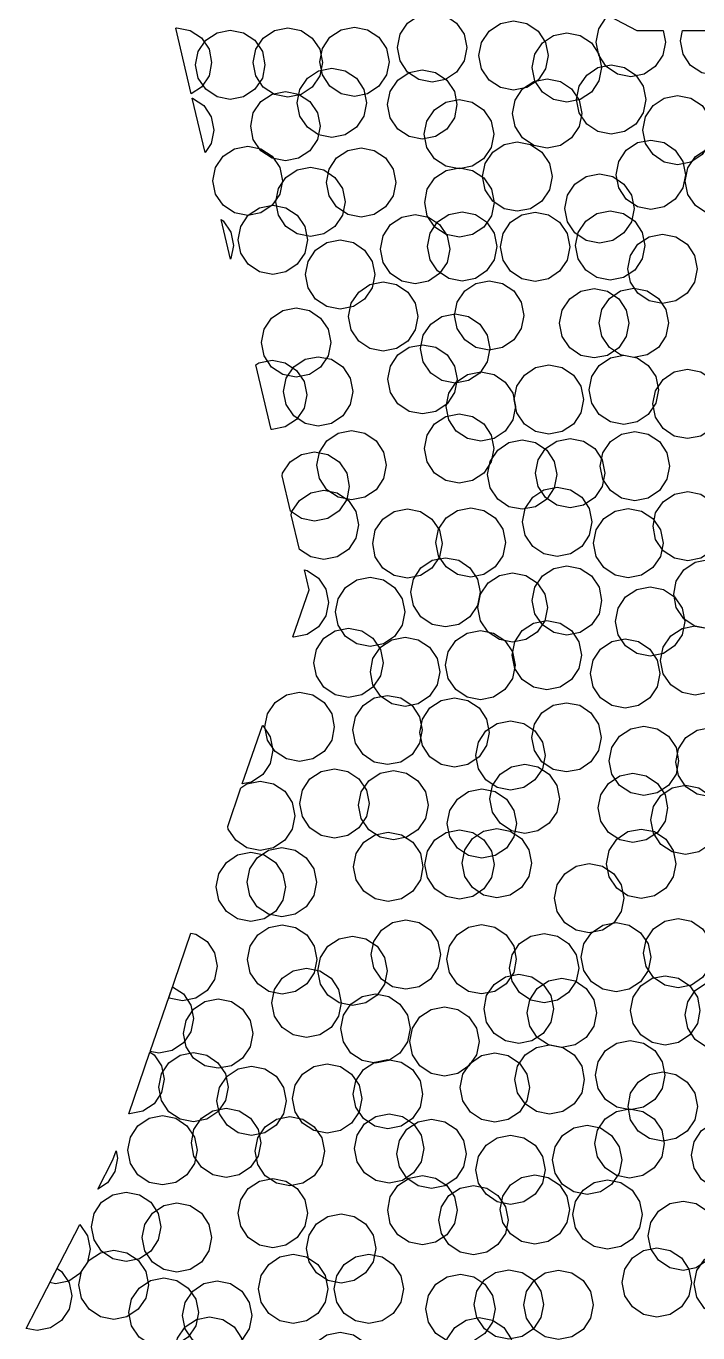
# Model space of a CAD drawing. Header units: millimetres. Extents: x -64 to 65, y -33 to 54.
# Drawn here: x -42.57 to -30.95, y 19.21 to 41.83 of the extents above; entities that cross this region are included whole.
import ezdxf

# ---------------------------------------------------------------- set-up
doc = ezdxf.new("R2010")
doc.units = ezdxf.units.MM

msp = doc.modelspace()

# ---------------------------------------------------------------- linework, layer by layer
for points in [[(-34.992, 41.232), (-35.122, 41.037), (-35.317, 40.907), (-35.546, 40.862), (-35.776, 40.907), (-35.971, 41.037), (-36.101, 41.232), (-36.146, 41.462), (-36.101, 41.691), (-35.971, 41.886), (-35.776, 42.016), (-35.546, 42.062), (-35.317, 42.016), (-35.122, 41.886), (-34.992, 41.691), (-34.946, 41.462), (-34.992, 41.232)], [(-33.582, 41.093), (-33.712, 40.898), (-33.907, 40.768), (-34.137, 40.723), (-34.366, 40.768), (-34.561, 40.898), (-34.691, 41.093), (-34.737, 41.323), (-34.691, 41.552), (-34.561, 41.747), (-34.366, 41.877), (-34.137, 41.923), (-33.907, 41.877), (-33.712, 41.747), (-33.582, 41.552), (-33.537, 41.323), (-33.582, 41.093)], [(-32.004, 41.759), (-31.549, 41.758), (-31.509, 41.557), (-31.555, 41.328), (-31.685, 41.133), (-31.88, 41.003), (-32.109, 40.957), (-32.339, 41.003), (-32.534, 41.133), (-32.664, 41.328), (-32.709, 41.557), (-32.664, 41.787), (-32.534, 41.981), (-32.489, 42.011), (-32.004, 41.759)], [(-39.982, 41.799), (-39.96, 41.803), (-39.73, 41.758), (-39.536, 41.628), (-39.405, 41.433), (-39.36, 41.203), (-39.405, 40.974), (-39.536, 40.779), (-39.712, 40.661), (-39.982, 41.799)], [(-38.483, 40.934), (-38.613, 40.739), (-38.808, 40.609), (-39.038, 40.563), (-39.267, 40.609), (-39.462, 40.739), (-39.592, 40.934), (-39.638, 41.163), (-39.592, 41.393), (-39.462, 41.588), (-39.267, 41.718), (-39.038, 41.763), (-38.808, 41.718), (-38.613, 41.588), (-38.483, 41.393), (-38.438, 41.163), (-38.483, 40.934)], [(-37.489, 40.973), (-37.619, 40.779), (-37.814, 40.649), (-38.043, 40.603), (-38.273, 40.649), (-38.468, 40.779), (-38.598, 40.973), (-38.643, 41.203), (-38.598, 41.432), (-38.468, 41.627), (-38.273, 41.757), (-38.043, 41.803), (-37.814, 41.757), (-37.619, 41.627), (-37.489, 41.432), (-37.443, 41.203), (-37.489, 40.973)], [(-36.337, 40.987), (-36.467, 40.792), (-36.662, 40.662), (-36.891, 40.616), (-37.121, 40.662), (-37.315, 40.792), (-37.445, 40.987), (-37.491, 41.216), (-37.445, 41.446), (-37.315, 41.64), (-37.121, 41.77), (-36.891, 41.816), (-36.662, 41.77), (-36.467, 41.64), (-36.337, 41.446), (-36.291, 41.216), (-36.337, 40.987)], [(-32.66, 40.887), (-32.791, 40.692), (-32.985, 40.562), (-33.215, 40.516), (-33.444, 40.562), (-33.639, 40.692), (-33.769, 40.887), (-33.815, 41.116), (-33.769, 41.346), (-33.639, 41.541), (-33.444, 41.671), (-33.215, 41.716), (-32.985, 41.671), (-32.791, 41.541), (-32.66, 41.346), (-32.615, 41.116), (-32.66, 40.887)], [(-30.086, 41.757), (-30.05, 41.576), (-30.096, 41.347), (-30.226, 41.152), (-30.42, 41.022), (-30.65, 40.976), (-30.879, 41.022), (-31.074, 41.152), (-31.204, 41.347), (-31.25, 41.576), (-31.214, 41.758), (-30.086, 41.757)], [(-36.725, 40.276), (-36.855, 40.082), (-37.05, 39.952), (-37.279, 39.906), (-37.509, 39.952), (-37.704, 40.082), (-37.834, 40.276), (-37.879, 40.506), (-37.834, 40.736), (-37.704, 40.93), (-37.509, 41.06), (-37.279, 41.106), (-37.05, 41.06), (-36.855, 40.93), (-36.725, 40.736), (-36.679, 40.506), (-36.725, 40.276)], [(-35.161, 40.245), (-35.291, 40.05), (-35.486, 39.92), (-35.716, 39.875), (-35.945, 39.92), (-36.14, 40.05), (-36.27, 40.245), (-36.316, 40.475), (-36.27, 40.704), (-36.14, 40.899), (-35.945, 41.029), (-35.716, 41.075), (-35.486, 41.029), (-35.291, 40.899), (-35.161, 40.704), (-35.116, 40.475), (-35.161, 40.245)], [(-31.893, 40.332), (-32.023, 40.137), (-32.218, 40.007), (-32.447, 39.962), (-32.677, 40.007), (-32.872, 40.137), (-33.002, 40.332), (-33.047, 40.562), (-33.002, 40.791), (-32.872, 40.986), (-32.677, 41.116), (-32.447, 41.162), (-32.218, 41.116), (-32.023, 40.986), (-31.893, 40.791), (-31.847, 40.562), (-31.893, 40.332)], [(-33.003, 40.093), (-33.133, 39.899), (-33.328, 39.768), (-33.558, 39.723), (-33.787, 39.768), (-33.982, 39.899), (-34.112, 40.093), (-34.158, 40.323), (-34.112, 40.552), (-33.982, 40.747), (-33.787, 40.877), (-33.558, 40.923), (-33.328, 40.877), (-33.133, 40.747), (-33.003, 40.552), (-32.958, 40.323), (-33.003, 40.093)], [(-39.695, 40.588), (-39.692, 40.588), (-39.497, 40.458), (-39.367, 40.263), (-39.322, 40.033), (-39.367, 39.804), (-39.471, 39.648), (-39.695, 40.588)], [(-37.531, 39.872), (-37.661, 39.677), (-37.856, 39.547), (-38.085, 39.502), (-38.315, 39.547), (-38.51, 39.677), (-38.64, 39.872), (-38.685, 40.102), (-38.64, 40.331), (-38.51, 40.526), (-38.315, 40.656), (-38.085, 40.702), (-37.856, 40.656), (-37.661, 40.526), (-37.531, 40.331), (-37.485, 40.102), (-37.531, 39.872)], [(-34.527, 39.731), (-34.657, 39.537), (-34.852, 39.407), (-35.081, 39.361), (-35.311, 39.407), (-35.506, 39.537), (-35.636, 39.731), (-35.681, 39.961), (-35.636, 40.19), (-35.506, 40.385), (-35.311, 40.515), (-35.081, 40.561), (-34.852, 40.515), (-34.657, 40.385), (-34.527, 40.19), (-34.481, 39.961), (-34.527, 39.731)], [(-30.745, 39.804), (-30.875, 39.609), (-31.07, 39.479), (-31.3, 39.434), (-31.529, 39.479), (-31.724, 39.609), (-31.854, 39.804), (-31.9, 40.034), (-31.854, 40.263), (-31.724, 40.458), (-31.529, 40.588), (-31.3, 40.634), (-31.07, 40.588), (-30.875, 40.458), (-30.745, 40.263), (-30.7, 40.034), (-30.745, 39.804)], [(-33.518, 38.998), (-33.648, 38.803), (-33.842, 38.673), (-34.072, 38.628), (-34.301, 38.673), (-34.496, 38.803), (-34.626, 38.998), (-34.672, 39.228), (-34.626, 39.457), (-34.496, 39.652), (-34.301, 39.782), (-34.072, 39.828), (-33.842, 39.782), (-33.648, 39.652), (-33.518, 39.457), (-33.472, 39.228), (-33.518, 38.998)], [(-31.209, 39.032), (-31.339, 38.837), (-31.533, 38.707), (-31.763, 38.661), (-31.993, 38.707), (-32.187, 38.837), (-32.317, 39.032), (-32.363, 39.261), (-32.317, 39.491), (-32.187, 39.686), (-31.993, 39.816), (-31.763, 39.861), (-31.533, 39.816), (-31.339, 39.686), (-31.209, 39.491), (-31.163, 39.261), (-31.209, 39.032)], [(-38.183, 38.926), (-38.313, 38.731), (-38.508, 38.601), (-38.737, 38.555), (-38.967, 38.601), (-39.162, 38.731), (-39.292, 38.926), (-39.337, 39.155), (-39.292, 39.385), (-39.162, 39.58), (-38.967, 39.71), (-38.737, 39.755), (-38.508, 39.71), (-38.313, 39.58), (-38.183, 39.385), (-38.137, 39.155), (-38.183, 38.926)], [(-36.222, 38.898), (-36.352, 38.703), (-36.546, 38.573), (-36.776, 38.528), (-37.006, 38.573), (-37.2, 38.703), (-37.33, 38.898), (-37.376, 39.128), (-37.33, 39.357), (-37.2, 39.552), (-37.006, 39.682), (-36.776, 39.728), (-36.546, 39.682), (-36.352, 39.552), (-36.222, 39.357), (-36.176, 39.128), (-36.222, 38.898)], [(-30.012, 38.921), (-30.142, 38.726), (-30.336, 38.596), (-30.566, 38.55), (-30.796, 38.596), (-30.99, 38.726), (-31.12, 38.921), (-31.166, 39.15), (-31.12, 39.38), (-30.99, 39.575), (-30.796, 39.705), (-30.566, 39.75), (-30.336, 39.705), (-30.142, 39.575), (-30.012, 39.38), (-29.966, 39.15), (-30.012, 38.921)], [(-37.097, 38.561), (-37.227, 38.366), (-37.421, 38.236), (-37.651, 38.19), (-37.88, 38.236), (-38.075, 38.366), (-38.205, 38.561), (-38.251, 38.79), (-38.205, 39.02), (-38.075, 39.214), (-37.88, 39.345), (-37.651, 39.39), (-37.421, 39.345), (-37.227, 39.214), (-37.097, 39.02), (-37.051, 38.79), (-37.097, 38.561)], [(-34.521, 38.55), (-34.651, 38.355), (-34.845, 38.225), (-35.075, 38.18), (-35.305, 38.225), (-35.499, 38.355), (-35.629, 38.55), (-35.675, 38.78), (-35.629, 39.009), (-35.499, 39.204), (-35.305, 39.334), (-35.075, 39.38), (-34.845, 39.334), (-34.651, 39.204), (-34.521, 39.009), (-34.475, 38.78), (-34.521, 38.55)], [(-32.097, 38.446), (-32.227, 38.252), (-32.422, 38.122), (-32.651, 38.076), (-32.881, 38.122), (-33.076, 38.252), (-33.206, 38.446), (-33.251, 38.676), (-33.206, 38.906), (-33.076, 39.1), (-32.881, 39.23), (-32.651, 39.276), (-32.422, 39.23), (-32.227, 39.1), (-32.097, 38.906), (-32.051, 38.676), (-32.097, 38.446)], [(-37.749, 37.904), (-37.879, 37.71), (-38.074, 37.579), (-38.303, 37.534), (-38.533, 37.579), (-38.728, 37.71), (-38.858, 37.904), (-38.903, 38.134), (-38.858, 38.363), (-38.728, 38.558), (-38.533, 38.688), (-38.303, 38.734), (-38.074, 38.688), (-37.879, 38.558), (-37.749, 38.363), (-37.703, 38.134), (-37.749, 37.904)], [(-39.196, 38.487), (-39.158, 38.462), (-39.028, 38.267), (-38.982, 38.038), (-39.028, 37.808), (-39.033, 37.801), (-39.196, 38.487)], [(-35.286, 37.744), (-35.416, 37.55), (-35.611, 37.419), (-35.84, 37.374), (-36.07, 37.419), (-36.265, 37.55), (-36.395, 37.744), (-36.44, 37.974), (-36.395, 38.203), (-36.265, 38.398), (-36.07, 38.528), (-35.84, 38.574), (-35.611, 38.528), (-35.416, 38.398), (-35.286, 38.203), (-35.24, 37.974), (-35.286, 37.744)], [(-34.474, 37.79), (-34.604, 37.595), (-34.798, 37.465), (-35.028, 37.419), (-35.258, 37.465), (-35.452, 37.595), (-35.582, 37.79), (-35.628, 38.019), (-35.582, 38.249), (-35.452, 38.444), (-35.258, 38.574), (-35.028, 38.619), (-34.798, 38.574), (-34.604, 38.444), (-34.474, 38.249), (-34.428, 38.019), (-34.474, 37.79)], [(-33.211, 37.784), (-33.341, 37.589), (-33.535, 37.459), (-33.765, 37.414), (-33.995, 37.459), (-34.189, 37.589), (-34.319, 37.784), (-34.365, 38.014), (-34.319, 38.243), (-34.189, 38.438), (-33.995, 38.568), (-33.765, 38.614), (-33.535, 38.568), (-33.341, 38.438), (-33.211, 38.243), (-33.165, 38.014), (-33.211, 37.784)], [(-31.91, 37.804), (-32.04, 37.609), (-32.234, 37.479), (-32.464, 37.434), (-32.694, 37.479), (-32.888, 37.609), (-33.018, 37.804), (-33.064, 38.034), (-33.018, 38.263), (-32.888, 38.458), (-32.694, 38.588), (-32.464, 38.634), (-32.234, 38.588), (-32.04, 38.458), (-31.91, 38.263), (-31.864, 38.034), (-31.91, 37.804)], [(-31.006, 37.403), (-31.136, 37.208), (-31.331, 37.078), (-31.561, 37.032), (-31.79, 37.078), (-31.985, 37.208), (-32.115, 37.403), (-32.161, 37.632), (-32.115, 37.862), (-31.985, 38.056), (-31.79, 38.186), (-31.561, 38.232), (-31.331, 38.186), (-31.136, 38.056), (-31.006, 37.862), (-30.961, 37.632), (-31.006, 37.403)], [(-36.584, 37.301), (-36.714, 37.107), (-36.909, 36.977), (-37.138, 36.931), (-37.368, 36.977), (-37.562, 37.107), (-37.693, 37.301), (-37.738, 37.531), (-37.693, 37.761), (-37.562, 37.955), (-37.368, 38.085), (-37.138, 38.131), (-36.909, 38.085), (-36.714, 37.955), (-36.584, 37.761), (-36.538, 37.531), (-36.584, 37.301)], [(-35.837, 36.575), (-35.967, 36.381), (-36.162, 36.251), (-36.391, 36.205), (-36.621, 36.251), (-36.816, 36.381), (-36.946, 36.575), (-36.991, 36.805), (-36.946, 37.035), (-36.816, 37.229), (-36.621, 37.359), (-36.391, 37.405), (-36.162, 37.359), (-35.967, 37.229), (-35.837, 37.035), (-35.791, 36.805), (-35.837, 36.575)], [(-34.004, 36.596), (-34.135, 36.401), (-34.329, 36.271), (-34.559, 36.225), (-34.788, 36.271), (-34.983, 36.401), (-35.113, 36.596), (-35.159, 36.825), (-35.113, 37.055), (-34.983, 37.25), (-34.788, 37.38), (-34.559, 37.425), (-34.329, 37.38), (-34.135, 37.25), (-34.004, 37.055), (-33.959, 36.825), (-34.004, 36.596)], [(-32.188, 36.459), (-32.318, 36.265), (-32.512, 36.134), (-32.742, 36.089), (-32.972, 36.134), (-33.166, 36.265), (-33.296, 36.459), (-33.342, 36.689), (-33.296, 36.918), (-33.166, 37.113), (-32.972, 37.243), (-32.742, 37.289), (-32.512, 37.243), (-32.318, 37.113), (-32.188, 36.918), (-32.142, 36.689), (-32.188, 36.459)], [(-31.502, 36.465), (-31.632, 36.271), (-31.826, 36.141), (-32.056, 36.095), (-32.286, 36.141), (-32.48, 36.271), (-32.61, 36.465), (-32.656, 36.695), (-32.61, 36.925), (-32.48, 37.119), (-32.286, 37.249), (-32.056, 37.295), (-31.826, 37.249), (-31.632, 37.119), (-31.502, 36.925), (-31.456, 36.695), (-31.502, 36.465)], [(-37.345, 36.126), (-37.475, 35.931), (-37.67, 35.801), (-37.9, 35.755), (-38.129, 35.801), (-38.324, 35.931), (-38.454, 36.126), (-38.5, 36.355), (-38.454, 36.585), (-38.324, 36.779), (-38.129, 36.909), (-37.9, 36.955), (-37.67, 36.909), (-37.475, 36.779), (-37.345, 36.585), (-37.3, 36.355), (-37.345, 36.126)], [(-34.592, 36.022), (-34.722, 35.827), (-34.917, 35.697), (-35.147, 35.651), (-35.376, 35.697), (-35.571, 35.827), (-35.701, 36.022), (-35.747, 36.251), (-35.701, 36.481), (-35.571, 36.675), (-35.376, 36.806), (-35.147, 36.851), (-34.917, 36.806), (-34.722, 36.675), (-34.592, 36.481), (-34.547, 36.251), (-34.592, 36.022)], [(-35.158, 35.489), (-35.288, 35.295), (-35.483, 35.165), (-35.713, 35.119), (-35.942, 35.165), (-36.137, 35.295), (-36.267, 35.489), (-36.313, 35.719), (-36.267, 35.949), (-36.137, 36.143), (-35.942, 36.273), (-35.713, 36.319), (-35.483, 36.273), (-35.288, 36.143), (-35.158, 35.949), (-35.113, 35.719), (-35.158, 35.489)], [(-38.598, 35.969), (-38.546, 36.004), (-38.316, 36.05), (-38.086, 36.004), (-37.892, 35.874), (-37.762, 35.68), (-37.716, 35.45), (-37.762, 35.22), (-37.892, 35.026), (-38.086, 34.896), (-38.316, 34.85), (-38.333, 34.853), (-38.598, 35.969)], [(-36.961, 35.282), (-37.091, 35.087), (-37.286, 34.957), (-37.515, 34.911), (-37.745, 34.957), (-37.939, 35.087), (-38.07, 35.282), (-38.115, 35.511), (-38.07, 35.741), (-37.939, 35.936), (-37.745, 36.066), (-37.515, 36.111), (-37.286, 36.066), (-37.091, 35.936), (-36.961, 35.741), (-36.915, 35.511), (-36.961, 35.282)], [(-32.971, 35.138), (-33.101, 34.944), (-33.295, 34.814), (-33.525, 34.768), (-33.755, 34.814), (-33.949, 34.944), (-34.079, 35.138), (-34.125, 35.368), (-34.079, 35.598), (-33.949, 35.792), (-33.755, 35.922), (-33.525, 35.968), (-33.295, 35.922), (-33.101, 35.792), (-32.971, 35.598), (-32.925, 35.368), (-32.971, 35.138)], [(-31.676, 35.306), (-31.806, 35.112), (-32, 34.982), (-32.23, 34.936), (-32.459, 34.982), (-32.654, 35.112), (-32.784, 35.306), (-32.83, 35.536), (-32.784, 35.766), (-32.654, 35.96), (-32.459, 36.09), (-32.23, 36.136), (-32, 36.09), (-31.806, 35.96), (-31.676, 35.766), (-31.63, 35.536), (-31.676, 35.306)], [(-34.15, 35.018), (-34.28, 34.823), (-34.475, 34.693), (-34.704, 34.648), (-34.934, 34.693), (-35.128, 34.823), (-35.259, 35.018), (-35.304, 35.248), (-35.259, 35.477), (-35.128, 35.672), (-34.934, 35.802), (-34.704, 35.848), (-34.475, 35.802), (-34.28, 35.672), (-34.15, 35.477), (-34.104, 35.248), (-34.15, 35.018)], [(-30.573, 35.063), (-30.703, 34.868), (-30.898, 34.738), (-31.127, 34.693), (-31.357, 34.738), (-31.552, 34.868), (-31.682, 35.063), (-31.727, 35.293), (-31.682, 35.522), (-31.552, 35.717), (-31.357, 35.847), (-31.127, 35.893), (-30.898, 35.847), (-30.703, 35.717), (-30.573, 35.522), (-30.527, 35.293), (-30.573, 35.063)], [(-34.524, 34.292), (-34.654, 34.097), (-34.849, 33.967), (-35.079, 33.922), (-35.308, 33.967), (-35.503, 34.097), (-35.633, 34.292), (-35.679, 34.522), (-35.633, 34.751), (-35.503, 34.946), (-35.308, 35.076), (-35.079, 35.122), (-34.849, 35.076), (-34.654, 34.946), (-34.524, 34.751), (-34.479, 34.522), (-34.524, 34.292)], [(-36.386, 34.002), (-36.516, 33.807), (-36.711, 33.677), (-36.941, 33.631), (-37.17, 33.677), (-37.365, 33.807), (-37.495, 34.002), (-37.541, 34.231), (-37.495, 34.461), (-37.365, 34.656), (-37.17, 34.786), (-36.941, 34.831), (-36.711, 34.786), (-36.516, 34.656), (-36.386, 34.461), (-36.341, 34.231), (-36.386, 34.002)], [(-33.433, 33.839), (-33.563, 33.644), (-33.758, 33.514), (-33.987, 33.469), (-34.217, 33.514), (-34.412, 33.644), (-34.542, 33.839), (-34.587, 34.069), (-34.542, 34.298), (-34.412, 34.493), (-34.217, 34.623), (-33.987, 34.669), (-33.758, 34.623), (-33.563, 34.493), (-33.433, 34.298), (-33.387, 34.069), (-33.433, 33.839)], [(-32.604, 33.866), (-32.734, 33.671), (-32.929, 33.541), (-33.159, 33.496), (-33.388, 33.541), (-33.583, 33.671), (-33.713, 33.866), (-33.759, 34.096), (-33.713, 34.325), (-33.583, 34.52), (-33.388, 34.65), (-33.159, 34.696), (-32.929, 34.65), (-32.734, 34.52), (-32.604, 34.325), (-32.559, 34.096), (-32.604, 33.866)], [(-31.484, 33.988), (-31.614, 33.793), (-31.809, 33.663), (-32.039, 33.618), (-32.268, 33.663), (-32.463, 33.793), (-32.593, 33.988), (-32.639, 34.218), (-32.593, 34.447), (-32.463, 34.642), (-32.268, 34.772), (-32.039, 34.818), (-31.809, 34.772), (-31.614, 34.642), (-31.484, 34.447), (-31.439, 34.218), (-31.484, 33.988)], [(-38.142, 34.049), (-38.133, 34.096), (-38.003, 34.29), (-37.808, 34.42), (-37.579, 34.466), (-37.349, 34.42), (-37.155, 34.29), (-37.024, 34.096), (-36.979, 33.866), (-37.024, 33.636), (-37.155, 33.442), (-37.349, 33.312), (-37.579, 33.266), (-37.808, 33.312), (-37.997, 33.438), (-38.142, 34.049)], [(-37.982, 33.376), (-37.972, 33.429), (-37.842, 33.623), (-37.647, 33.754), (-37.418, 33.799), (-37.188, 33.754), (-36.993, 33.623), (-36.863, 33.429), (-36.818, 33.199), (-36.863, 32.97), (-36.993, 32.775), (-37.188, 32.645), (-37.418, 32.599), (-37.647, 32.645), (-37.839, 32.773), (-37.982, 33.376)], [(-32.827, 33.023), (-32.957, 32.828), (-33.152, 32.698), (-33.381, 32.652), (-33.611, 32.698), (-33.806, 32.828), (-33.936, 33.023), (-33.981, 33.252), (-33.936, 33.482), (-33.806, 33.677), (-33.611, 33.807), (-33.381, 33.852), (-33.152, 33.807), (-32.957, 33.677), (-32.827, 33.482), (-32.781, 33.252), (-32.827, 33.023)], [(-30.57, 32.947), (-30.7, 32.753), (-30.895, 32.623), (-31.125, 32.577), (-31.354, 32.623), (-31.549, 32.753), (-31.679, 32.947), (-31.725, 33.177), (-31.679, 33.407), (-31.549, 33.601), (-31.354, 33.731), (-31.125, 33.777), (-30.895, 33.731), (-30.7, 33.601), (-30.57, 33.407), (-30.525, 33.177), (-30.57, 32.947)], [(-34.325, 32.666), (-34.455, 32.471), (-34.65, 32.341), (-34.879, 32.295), (-35.109, 32.341), (-35.304, 32.471), (-35.434, 32.666), (-35.479, 32.895), (-35.434, 33.125), (-35.304, 33.319), (-35.109, 33.45), (-34.879, 33.495), (-34.65, 33.45), (-34.455, 33.319), (-34.325, 33.125), (-34.279, 32.895), (-34.325, 32.666)], [(-31.597, 32.655), (-31.727, 32.46), (-31.922, 32.33), (-32.152, 32.285), (-32.381, 32.33), (-32.576, 32.46), (-32.706, 32.655), (-32.752, 32.885), (-32.706, 33.114), (-32.576, 33.309), (-32.381, 33.439), (-32.152, 33.485), (-31.922, 33.439), (-31.727, 33.309), (-31.597, 33.114), (-31.552, 32.885), (-31.597, 32.655)], [(-35.42, 32.646), (-35.55, 32.452), (-35.745, 32.322), (-35.974, 32.276), (-36.204, 32.322), (-36.399, 32.452), (-36.529, 32.646), (-36.574, 32.876), (-36.529, 33.106), (-36.399, 33.3), (-36.204, 33.43), (-35.974, 33.476), (-35.745, 33.43), (-35.55, 33.3), (-35.42, 33.106), (-35.374, 32.876), (-35.42, 32.646)], [(-34.761, 31.803), (-34.892, 31.608), (-35.086, 31.478), (-35.316, 31.432), (-35.545, 31.478), (-35.74, 31.608), (-35.87, 31.803), (-35.916, 32.032), (-35.87, 32.262), (-35.74, 32.457), (-35.545, 32.587), (-35.316, 32.632), (-35.086, 32.587), (-34.892, 32.457), (-34.761, 32.262), (-34.716, 32.032), (-34.761, 31.803)], [(-30.213, 31.768), (-30.343, 31.573), (-30.538, 31.443), (-30.767, 31.398), (-30.997, 31.443), (-31.192, 31.573), (-31.322, 31.768), (-31.367, 31.998), (-31.322, 32.227), (-31.192, 32.422), (-30.997, 32.552), (-30.767, 32.598), (-30.538, 32.552), (-30.343, 32.422), (-30.213, 32.227), (-30.167, 31.998), (-30.213, 31.768)], [(-37.674, 32.075), (-37.756, 32.42), (-37.707, 32.41), (-37.512, 32.28), (-37.382, 32.086), (-37.336, 31.856), (-37.382, 31.627), (-37.512, 31.432), (-37.707, 31.302), (-37.936, 31.256), (-37.954, 31.26), (-37.674, 32.075)], [(-33.599, 31.54), (-33.729, 31.345), (-33.923, 31.215), (-34.153, 31.17), (-34.382, 31.215), (-34.577, 31.345), (-34.707, 31.54), (-34.753, 31.77), (-34.707, 31.999), (-34.577, 32.194), (-34.382, 32.324), (-34.153, 32.37), (-33.923, 32.324), (-33.729, 32.194), (-33.599, 31.999), (-33.553, 31.77), (-33.599, 31.54)], [(-32.659, 31.662), (-32.79, 31.467), (-32.984, 31.337), (-33.214, 31.292), (-33.443, 31.337), (-33.638, 31.467), (-33.768, 31.662), (-33.814, 31.892), (-33.768, 32.121), (-33.638, 32.316), (-33.443, 32.446), (-33.214, 32.492), (-32.984, 32.446), (-32.79, 32.316), (-32.659, 32.121), (-32.614, 31.892), (-32.659, 31.662)], [(-36.066, 31.462), (-36.196, 31.268), (-36.39, 31.138), (-36.62, 31.092), (-36.85, 31.138), (-37.044, 31.268), (-37.174, 31.462), (-37.22, 31.692), (-37.174, 31.921), (-37.044, 32.116), (-36.85, 32.246), (-36.62, 32.292), (-36.39, 32.246), (-36.196, 32.116), (-36.066, 31.921), (-36.02, 31.692), (-36.066, 31.462)], [(-31.221, 31.299), (-31.351, 31.105), (-31.546, 30.975), (-31.775, 30.929), (-32.005, 30.975), (-32.2, 31.105), (-32.33, 31.299), (-32.375, 31.529), (-32.33, 31.759), (-32.2, 31.953), (-32.005, 32.083), (-31.775, 32.129), (-31.546, 32.083), (-31.351, 31.953), (-31.221, 31.759), (-31.175, 31.529), (-31.221, 31.299)], [(-33.007, 30.716), (-33.137, 30.521), (-33.332, 30.391), (-33.561, 30.346), (-33.791, 30.391), (-33.986, 30.521), (-34.116, 30.716), (-34.161, 30.946), (-34.116, 31.175), (-33.986, 31.37), (-33.791, 31.5), (-33.561, 31.546), (-33.332, 31.5), (-33.137, 31.37), (-33.007, 31.175), (-32.961, 30.946), (-33.007, 30.716)], [(-30.439, 30.624), (-30.569, 30.429), (-30.764, 30.299), (-30.993, 30.254), (-31.223, 30.299), (-31.418, 30.429), (-31.548, 30.624), (-31.593, 30.854), (-31.548, 31.083), (-31.418, 31.278), (-31.223, 31.408), (-30.993, 31.454), (-30.764, 31.408), (-30.569, 31.278), (-30.439, 31.083), (-30.393, 30.854), (-30.439, 30.624)], [(-36.439, 30.584), (-36.569, 30.389), (-36.764, 30.259), (-36.994, 30.213), (-37.223, 30.259), (-37.418, 30.389), (-37.548, 30.584), (-37.594, 30.813), (-37.548, 31.043), (-37.418, 31.237), (-37.223, 31.367), (-36.994, 31.413), (-36.764, 31.367), (-36.569, 31.237), (-36.439, 31.043), (-36.394, 30.813), (-36.439, 30.584)], [(-35.46, 30.428), (-35.59, 30.234), (-35.785, 30.104), (-36.014, 30.058), (-36.244, 30.104), (-36.438, 30.234), (-36.569, 30.428), (-36.614, 30.658), (-36.569, 30.888), (-36.438, 31.082), (-36.244, 31.212), (-36.014, 31.258), (-35.785, 31.212), (-35.59, 31.082), (-35.46, 30.888), (-35.414, 30.658), (-35.46, 30.428)], [(-34.157, 30.543), (-34.287, 30.349), (-34.482, 30.219), (-34.712, 30.173), (-34.941, 30.219), (-35.136, 30.349), (-35.266, 30.543), (-35.312, 30.773), (-35.266, 31.003), (-35.136, 31.197), (-34.941, 31.327), (-34.712, 31.373), (-34.482, 31.327), (-34.287, 31.197), (-34.157, 31.003), (-34.112, 30.773), (-34.157, 30.543)], [(-31.652, 30.397), (-31.782, 30.203), (-31.977, 30.073), (-32.206, 30.027), (-32.436, 30.073), (-32.631, 30.203), (-32.761, 30.397), (-32.806, 30.627), (-32.761, 30.857), (-32.631, 31.051), (-32.436, 31.181), (-32.206, 31.227), (-31.977, 31.181), (-31.782, 31.051), (-31.652, 30.857), (-31.606, 30.627), (-31.652, 30.397)], [(-37.283, 29.472), (-37.413, 29.277), (-37.608, 29.147), (-37.838, 29.101), (-38.067, 29.147), (-38.262, 29.277), (-38.392, 29.472), (-38.438, 29.701), (-38.392, 29.931), (-38.262, 30.126), (-38.067, 30.256), (-37.838, 30.301), (-37.608, 30.256), (-37.413, 30.126), (-37.283, 29.931), (-37.238, 29.701), (-37.283, 29.472)], [(-35.762, 29.419), (-35.892, 29.225), (-36.086, 29.095), (-36.316, 29.049), (-36.546, 29.095), (-36.74, 29.225), (-36.87, 29.419), (-36.916, 29.649), (-36.87, 29.879), (-36.74, 30.073), (-36.546, 30.203), (-36.316, 30.249), (-36.086, 30.203), (-35.892, 30.073), (-35.762, 29.879), (-35.716, 29.649), (-35.762, 29.419)], [(-34.605, 29.378), (-34.735, 29.184), (-34.93, 29.054), (-35.16, 29.008), (-35.389, 29.054), (-35.584, 29.184), (-35.714, 29.378), (-35.76, 29.608), (-35.714, 29.838), (-35.584, 30.032), (-35.389, 30.162), (-35.16, 30.208), (-34.93, 30.162), (-34.735, 30.032), (-34.605, 29.838), (-34.56, 29.608), (-34.605, 29.378)], [(-32.668, 29.293), (-32.798, 29.098), (-32.993, 28.968), (-33.223, 28.922), (-33.452, 28.968), (-33.647, 29.098), (-33.777, 29.293), (-33.823, 29.522), (-33.777, 29.752), (-33.647, 29.947), (-33.452, 30.077), (-33.223, 30.122), (-32.993, 30.077), (-32.798, 29.947), (-32.668, 29.752), (-32.623, 29.522), (-32.668, 29.293)], [(-38.481, 29.729), (-38.476, 29.725), (-38.346, 29.531), (-38.3, 29.301), (-38.346, 29.071), (-38.476, 28.877), (-38.671, 28.747), (-38.83, 28.715), (-38.481, 29.729)], [(-33.637, 28.979), (-33.767, 28.784), (-33.961, 28.654), (-34.191, 28.609), (-34.421, 28.654), (-34.615, 28.784), (-34.745, 28.979), (-34.791, 29.209), (-34.745, 29.438), (-34.615, 29.633), (-34.421, 29.763), (-34.191, 29.809), (-33.961, 29.763), (-33.767, 29.633), (-33.637, 29.438), (-33.591, 29.209), (-33.637, 28.979)], [(-31.327, 28.886), (-31.457, 28.691), (-31.652, 28.561), (-31.882, 28.515), (-32.111, 28.561), (-32.306, 28.691), (-32.436, 28.886), (-32.482, 29.115), (-32.436, 29.345), (-32.306, 29.54), (-32.111, 29.67), (-31.882, 29.715), (-31.652, 29.67), (-31.457, 29.54), (-31.327, 29.345), (-31.282, 29.115), (-31.327, 28.886)], [(-30.177, 28.863), (-30.307, 28.668), (-30.502, 28.538), (-30.731, 28.493), (-30.961, 28.538), (-31.155, 28.668), (-31.286, 28.863), (-31.331, 29.093), (-31.286, 29.322), (-31.155, 29.517), (-30.961, 29.647), (-30.731, 29.693), (-30.502, 29.647), (-30.307, 29.517), (-30.177, 29.322), (-30.131, 29.093), (-30.177, 28.863)], [(-36.682, 28.149), (-36.812, 27.955), (-37.006, 27.825), (-37.236, 27.779), (-37.465, 27.825), (-37.66, 27.955), (-37.79, 28.149), (-37.836, 28.379), (-37.79, 28.608), (-37.66, 28.803), (-37.465, 28.933), (-37.236, 28.979), (-37.006, 28.933), (-36.812, 28.803), (-36.682, 28.608), (-36.636, 28.379), (-36.682, 28.149)], [(-33.391, 28.228), (-33.521, 28.034), (-33.716, 27.904), (-33.945, 27.858), (-34.175, 27.904), (-34.369, 28.034), (-34.5, 28.228), (-34.545, 28.458), (-34.5, 28.687), (-34.369, 28.882), (-34.175, 29.012), (-33.945, 29.058), (-33.716, 29.012), (-33.521, 28.882), (-33.391, 28.687), (-33.345, 28.458), (-33.391, 28.228)], [(-38.853, 28.649), (-38.749, 28.719), (-38.519, 28.764), (-38.289, 28.719), (-38.095, 28.588), (-37.965, 28.394), (-37.919, 28.164), (-37.965, 27.935), (-38.095, 27.74), (-38.289, 27.61), (-38.519, 27.564), (-38.749, 27.61), (-38.943, 27.74), (-39.073, 27.935), (-39.083, 27.981), (-38.853, 28.649)], [(-35.662, 28.117), (-35.793, 27.922), (-35.987, 27.792), (-36.217, 27.747), (-36.446, 27.792), (-36.641, 27.922), (-36.771, 28.117), (-36.817, 28.347), (-36.771, 28.576), (-36.641, 28.771), (-36.446, 28.901), (-36.217, 28.947), (-35.987, 28.901), (-35.793, 28.771), (-35.662, 28.576), (-35.617, 28.347), (-35.662, 28.117)], [(-31.517, 28.069), (-31.647, 27.875), (-31.842, 27.745), (-32.072, 27.699), (-32.301, 27.745), (-32.496, 27.875), (-32.626, 28.069), (-32.672, 28.299), (-32.626, 28.528), (-32.496, 28.723), (-32.301, 28.853), (-32.072, 28.899), (-31.842, 28.853), (-31.647, 28.723), (-31.517, 28.528), (-31.472, 28.299), (-31.517, 28.069)], [(-34.13, 27.799), (-34.26, 27.604), (-34.454, 27.474), (-34.684, 27.428), (-34.914, 27.474), (-35.108, 27.604), (-35.238, 27.799), (-35.284, 28.028), (-35.238, 28.258), (-35.108, 28.453), (-34.914, 28.583), (-34.684, 28.628), (-34.454, 28.583), (-34.26, 28.453), (-34.13, 28.258), (-34.084, 28.028), (-34.13, 27.799)], [(-30.61, 27.863), (-30.74, 27.669), (-30.935, 27.539), (-31.164, 27.493), (-31.394, 27.539), (-31.589, 27.669), (-31.719, 27.863), (-31.764, 28.093), (-31.719, 28.322), (-31.589, 28.517), (-31.394, 28.647), (-31.164, 28.693), (-30.935, 28.647), (-30.74, 28.517), (-30.61, 28.322), (-30.564, 28.093), (-30.61, 27.863)], [(-35.75, 27.053), (-35.88, 26.858), (-36.075, 26.728), (-36.304, 26.683), (-36.534, 26.728), (-36.729, 26.858), (-36.859, 27.053), (-36.904, 27.283), (-36.859, 27.512), (-36.729, 27.707), (-36.534, 27.837), (-36.304, 27.883), (-36.075, 27.837), (-35.88, 27.707), (-35.75, 27.512), (-35.704, 27.283), (-35.75, 27.053)], [(-34.519, 27.093), (-34.649, 26.899), (-34.844, 26.769), (-35.073, 26.723), (-35.303, 26.769), (-35.498, 26.899), (-35.628, 27.093), (-35.673, 27.323), (-35.628, 27.553), (-35.498, 27.747), (-35.303, 27.877), (-35.073, 27.923), (-34.844, 27.877), (-34.649, 27.747), (-34.519, 27.553), (-34.473, 27.323), (-34.519, 27.093)], [(-33.871, 27.115), (-34.001, 26.92), (-34.196, 26.79), (-34.426, 26.744), (-34.655, 26.79), (-34.85, 26.92), (-34.98, 27.115), (-35.026, 27.344), (-34.98, 27.574), (-34.85, 27.769), (-34.655, 27.899), (-34.426, 27.944), (-34.196, 27.899), (-34.001, 27.769), (-33.871, 27.574), (-33.826, 27.344), (-33.871, 27.115)], [(-31.374, 27.106), (-31.504, 26.911), (-31.699, 26.781), (-31.929, 26.735), (-32.158, 26.781), (-32.353, 26.911), (-32.483, 27.106), (-32.529, 27.335), (-32.483, 27.565), (-32.353, 27.76), (-32.158, 27.89), (-31.929, 27.935), (-31.699, 27.89), (-31.504, 27.76), (-31.374, 27.565), (-31.329, 27.335), (-31.374, 27.106)], [(-37.594, 26.783), (-37.724, 26.589), (-37.918, 26.459), (-38.148, 26.413), (-38.378, 26.459), (-38.572, 26.589), (-38.702, 26.783), (-38.748, 27.013), (-38.702, 27.243), (-38.572, 27.437), (-38.378, 27.567), (-38.148, 27.613), (-37.918, 27.567), (-37.724, 27.437), (-37.594, 27.243), (-37.548, 27.013), (-37.594, 26.783)], [(-38.127, 26.703), (-38.257, 26.509), (-38.452, 26.378), (-38.682, 26.333), (-38.911, 26.378), (-39.106, 26.509), (-39.236, 26.703), (-39.282, 26.933), (-39.236, 27.162), (-39.106, 27.357), (-38.911, 27.487), (-38.682, 27.533), (-38.452, 27.487), (-38.257, 27.357), (-38.127, 27.162), (-38.082, 26.933), (-38.127, 26.703)], [(-32.273, 26.508), (-32.403, 26.313), (-32.598, 26.183), (-32.827, 26.138), (-33.057, 26.183), (-33.251, 26.313), (-33.381, 26.508), (-33.427, 26.738), (-33.381, 26.967), (-33.251, 27.162), (-33.057, 27.292), (-32.827, 27.338), (-32.598, 27.292), (-32.403, 27.162), (-32.273, 26.967), (-32.227, 26.738), (-32.273, 26.508)], [(-37.584, 25.447), (-37.714, 25.253), (-37.909, 25.123), (-38.139, 25.077), (-38.368, 25.123), (-38.563, 25.253), (-38.693, 25.447), (-38.739, 25.677), (-38.693, 25.907), (-38.563, 26.101), (-38.368, 26.231), (-38.139, 26.277), (-37.909, 26.231), (-37.714, 26.101), (-37.584, 25.907), (-37.539, 25.677), (-37.584, 25.447)], [(-35.446, 25.531), (-35.576, 25.337), (-35.77, 25.206), (-36, 25.161), (-36.23, 25.206), (-36.424, 25.337), (-36.554, 25.531), (-36.6, 25.761), (-36.554, 25.99), (-36.424, 26.185), (-36.23, 26.315), (-36, 26.361), (-35.77, 26.315), (-35.576, 26.185), (-35.446, 25.99), (-35.4, 25.761), (-35.446, 25.531)], [(-34.135, 25.45), (-34.265, 25.255), (-34.46, 25.125), (-34.69, 25.08), (-34.919, 25.125), (-35.114, 25.255), (-35.244, 25.45), (-35.29, 25.68), (-35.244, 25.909), (-35.114, 26.104), (-34.919, 26.234), (-34.69, 26.28), (-34.46, 26.234), (-34.265, 26.104), (-34.135, 25.909), (-34.09, 25.68), (-34.135, 25.45)], [(-31.811, 25.486), (-31.941, 25.292), (-32.136, 25.162), (-32.365, 25.116), (-32.595, 25.162), (-32.789, 25.292), (-32.919, 25.486), (-32.965, 25.716), (-32.919, 25.946), (-32.789, 26.14), (-32.595, 26.27), (-32.365, 26.316), (-32.136, 26.27), (-31.941, 26.14), (-31.811, 25.946), (-31.765, 25.716), (-31.811, 25.486)], [(-30.737, 25.556), (-30.867, 25.362), (-31.061, 25.232), (-31.291, 25.186), (-31.52, 25.232), (-31.715, 25.362), (-31.845, 25.556), (-31.891, 25.786), (-31.845, 26.015), (-31.715, 26.21), (-31.52, 26.34), (-31.291, 26.386), (-31.061, 26.34), (-30.867, 26.21), (-30.737, 26.015), (-30.691, 25.786), (-30.737, 25.556)], [(-39.718, 26.134), (-39.633, 26.117), (-39.439, 25.987), (-39.309, 25.793), (-39.263, 25.563), (-39.309, 25.333), (-39.439, 25.139), (-39.633, 25.009), (-39.863, 24.963), (-40.093, 25.009), (-40.103, 25.015), (-39.718, 26.134)], [(-36.369, 25.252), (-36.499, 25.058), (-36.694, 24.927), (-36.923, 24.882), (-37.153, 24.927), (-37.348, 25.058), (-37.478, 25.252), (-37.523, 25.482), (-37.478, 25.711), (-37.348, 25.906), (-37.153, 26.036), (-36.923, 26.082), (-36.694, 26.036), (-36.499, 25.906), (-36.369, 25.711), (-36.323, 25.482), (-36.369, 25.252)], [(-33.054, 25.299), (-33.184, 25.104), (-33.379, 24.974), (-33.608, 24.929), (-33.838, 24.974), (-34.032, 25.104), (-34.163, 25.299), (-34.208, 25.529), (-34.163, 25.758), (-34.032, 25.953), (-33.838, 26.083), (-33.608, 26.129), (-33.379, 26.083), (-33.184, 25.953), (-33.054, 25.758), (-33.008, 25.529), (-33.054, 25.299)], [(-37.164, 24.697), (-37.294, 24.502), (-37.489, 24.372), (-37.718, 24.327), (-37.948, 24.372), (-38.143, 24.502), (-38.273, 24.697), (-38.318, 24.927), (-38.273, 25.156), (-38.143, 25.351), (-37.948, 25.481), (-37.718, 25.527), (-37.489, 25.481), (-37.294, 25.351), (-37.164, 25.156), (-37.118, 24.927), (-37.164, 24.697)], [(-33.494, 24.592), (-33.624, 24.398), (-33.819, 24.268), (-34.048, 24.222), (-34.278, 24.268), (-34.473, 24.398), (-34.603, 24.592), (-34.648, 24.822), (-34.603, 25.052), (-34.473, 25.246), (-34.278, 25.376), (-34.048, 25.422), (-33.819, 25.376), (-33.624, 25.246), (-33.494, 25.052), (-33.448, 24.822), (-33.494, 24.592)], [(-32.749, 24.522), (-32.879, 24.327), (-33.074, 24.197), (-33.303, 24.152), (-33.533, 24.197), (-33.728, 24.327), (-33.858, 24.522), (-33.903, 24.752), (-33.858, 24.981), (-33.728, 25.176), (-33.533, 25.306), (-33.303, 25.352), (-33.074, 25.306), (-32.879, 25.176), (-32.749, 24.981), (-32.703, 24.752), (-32.749, 24.522)], [(-30.957, 24.567), (-31.087, 24.372), (-31.282, 24.242), (-31.512, 24.196), (-31.741, 24.242), (-31.936, 24.372), (-32.066, 24.567), (-32.112, 24.796), (-32.066, 25.026), (-31.936, 25.221), (-31.741, 25.351), (-31.512, 25.396), (-31.282, 25.351), (-31.087, 25.221), (-30.957, 25.026), (-30.912, 24.796), (-30.957, 24.567)], [(-40.037, 25.206), (-39.849, 25.081), (-39.719, 24.886), (-39.673, 24.656), (-39.719, 24.427), (-39.849, 24.232), (-40.044, 24.102), (-40.273, 24.056), (-40.423, 24.086), (-40.037, 25.206)], [(-30.016, 24.486), (-30.146, 24.292), (-30.341, 24.161), (-30.57, 24.116), (-30.8, 24.161), (-30.995, 24.292), (-31.125, 24.486), (-31.17, 24.716), (-31.125, 24.945), (-30.995, 25.14), (-30.8, 25.27), (-30.57, 25.316), (-30.341, 25.27), (-30.146, 25.14), (-30.016, 24.945), (-29.97, 24.716), (-30.016, 24.486)], [(-38.694, 24.163), (-38.824, 23.968), (-39.019, 23.838), (-39.249, 23.793), (-39.478, 23.838), (-39.673, 23.968), (-39.803, 24.163), (-39.849, 24.393), (-39.803, 24.622), (-39.673, 24.817), (-39.478, 24.947), (-39.249, 24.993), (-39.019, 24.947), (-38.824, 24.817), (-38.694, 24.622), (-38.649, 24.393), (-38.694, 24.163)], [(-35.973, 24.252), (-36.103, 24.057), (-36.297, 23.927), (-36.527, 23.882), (-36.756, 23.927), (-36.951, 24.057), (-37.081, 24.252), (-37.127, 24.482), (-37.081, 24.711), (-36.951, 24.906), (-36.756, 25.036), (-36.527, 25.082), (-36.297, 25.036), (-36.103, 24.906), (-35.973, 24.711), (-35.927, 24.482), (-35.973, 24.252)], [(-34.779, 24.029), (-34.909, 23.834), (-35.103, 23.704), (-35.333, 23.659), (-35.562, 23.704), (-35.757, 23.834), (-35.887, 24.029), (-35.933, 24.259), (-35.887, 24.488), (-35.757, 24.683), (-35.562, 24.813), (-35.333, 24.859), (-35.103, 24.813), (-34.909, 24.683), (-34.779, 24.488), (-34.733, 24.259), (-34.779, 24.029)], [(-31.566, 23.446), (-31.696, 23.251), (-31.891, 23.121), (-32.121, 23.075), (-32.35, 23.121), (-32.545, 23.251), (-32.675, 23.446), (-32.721, 23.675), (-32.675, 23.905), (-32.545, 24.1), (-32.35, 24.23), (-32.121, 24.275), (-31.891, 24.23), (-31.696, 24.1), (-31.566, 23.905), (-31.521, 23.675), (-31.566, 23.446)], [(-40.427, 24.074), (-40.357, 24.028), (-40.227, 23.833), (-40.181, 23.603), (-40.227, 23.374), (-40.357, 23.179), (-40.552, 23.049), (-40.781, 23.003), (-40.794, 23.006), (-40.427, 24.074)], [(-39.121, 23.236), (-39.251, 23.041), (-39.445, 22.911), (-39.675, 22.865), (-39.905, 22.911), (-40.099, 23.041), (-40.229, 23.236), (-40.275, 23.465), (-40.229, 23.695), (-40.099, 23.89), (-39.905, 24.02), (-39.675, 24.065), (-39.445, 24.02), (-39.251, 23.89), (-39.121, 23.695), (-39.075, 23.465), (-39.121, 23.236)], [(-33.906, 23.229), (-34.036, 23.035), (-34.231, 22.905), (-34.461, 22.859), (-34.69, 22.905), (-34.885, 23.035), (-35.015, 23.229), (-35.061, 23.459), (-35.015, 23.689), (-34.885, 23.883), (-34.69, 24.013), (-34.461, 24.059), (-34.231, 24.013), (-34.036, 23.883), (-33.906, 23.689), (-33.861, 23.459), (-33.906, 23.229)], [(-32.959, 23.371), (-33.089, 23.176), (-33.283, 23.046), (-33.513, 23.001), (-33.743, 23.046), (-33.937, 23.176), (-34.067, 23.371), (-34.113, 23.601), (-34.067, 23.83), (-33.937, 24.025), (-33.743, 24.155), (-33.513, 24.201), (-33.283, 24.155), (-33.089, 24.025), (-32.959, 23.83), (-32.913, 23.601), (-32.959, 23.371)], [(-38.115, 23.002), (-38.245, 22.807), (-38.439, 22.677), (-38.669, 22.632), (-38.899, 22.677), (-39.093, 22.807), (-39.223, 23.002), (-39.269, 23.232), (-39.223, 23.461), (-39.093, 23.656), (-38.899, 23.786), (-38.669, 23.832), (-38.439, 23.786), (-38.245, 23.656), (-38.115, 23.461), (-38.069, 23.232), (-38.115, 23.002)], [(-36.808, 23.041), (-36.938, 22.846), (-37.132, 22.716), (-37.362, 22.67), (-37.592, 22.716), (-37.786, 22.846), (-37.916, 23.041), (-37.962, 23.27), (-37.916, 23.5), (-37.786, 23.694), (-37.592, 23.825), (-37.362, 23.87), (-37.132, 23.825), (-36.938, 23.694), (-36.808, 23.5), (-36.762, 23.27), (-36.808, 23.041)], [(-35.755, 23.118), (-35.886, 22.923), (-36.08, 22.793), (-36.31, 22.747), (-36.539, 22.793), (-36.734, 22.923), (-36.864, 23.118), (-36.91, 23.347), (-36.864, 23.577), (-36.734, 23.772), (-36.539, 23.902), (-36.31, 23.947), (-36.08, 23.902), (-35.886, 23.772), (-35.755, 23.577), (-35.71, 23.347), (-35.755, 23.118)], [(-31.003, 22.902), (-31.133, 22.707), (-31.328, 22.577), (-31.557, 22.531), (-31.787, 22.577), (-31.982, 22.707), (-32.112, 22.902), (-32.157, 23.131), (-32.112, 23.361), (-31.982, 23.555), (-31.787, 23.686), (-31.557, 23.731), (-31.328, 23.686), (-31.133, 23.555), (-31.003, 23.361), (-30.957, 23.131), (-31.003, 22.902)], [(-38.557, 22.273), (-38.687, 22.079), (-38.882, 21.949), (-39.111, 21.903), (-39.341, 21.949), (-39.536, 22.079), (-39.666, 22.273), (-39.711, 22.503), (-39.666, 22.733), (-39.536, 22.927), (-39.341, 23.057), (-39.111, 23.103), (-38.882, 23.057), (-38.687, 22.927), (-38.557, 22.733), (-38.511, 22.503), (-38.557, 22.273)], [(-31.575, 22.263), (-31.705, 22.068), (-31.9, 21.938), (-32.13, 21.893), (-32.359, 21.938), (-32.554, 22.068), (-32.684, 22.263), (-32.73, 22.493), (-32.684, 22.722), (-32.554, 22.917), (-32.359, 23.047), (-32.13, 23.093), (-31.9, 23.047), (-31.705, 22.917), (-31.575, 22.722), (-31.53, 22.493), (-31.575, 22.263)], [(-39.658, 22.144), (-39.788, 21.949), (-39.982, 21.819), (-40.212, 21.774), (-40.442, 21.819), (-40.636, 21.949), (-40.766, 22.144), (-40.812, 22.374), (-40.766, 22.603), (-40.636, 22.798), (-40.442, 22.928), (-40.212, 22.974), (-39.982, 22.928), (-39.788, 22.798), (-39.658, 22.603), (-39.612, 22.374), (-39.658, 22.144)], [(-37.456, 22.128), (-37.586, 21.933), (-37.78, 21.803), (-38.01, 21.758), (-38.239, 21.803), (-38.434, 21.933), (-38.564, 22.128), (-38.61, 22.358), (-38.564, 22.587), (-38.434, 22.782), (-38.239, 22.912), (-38.01, 22.958), (-37.78, 22.912), (-37.586, 22.782), (-37.456, 22.587), (-37.41, 22.358), (-37.456, 22.128)], [(-35.736, 22.176), (-35.866, 21.982), (-36.061, 21.852), (-36.291, 21.806), (-36.52, 21.852), (-36.715, 21.982), (-36.845, 22.176), (-36.891, 22.406), (-36.845, 22.636), (-36.715, 22.83), (-36.52, 22.96), (-36.291, 23.006), (-36.061, 22.96), (-35.866, 22.83), (-35.736, 22.636), (-35.691, 22.406), (-35.736, 22.176)], [(-35.003, 22.085), (-35.133, 21.891), (-35.328, 21.761), (-35.558, 21.715), (-35.787, 21.761), (-35.982, 21.891), (-36.112, 22.085), (-36.158, 22.315), (-36.112, 22.544), (-35.982, 22.739), (-35.787, 22.869), (-35.558, 22.915), (-35.328, 22.869), (-35.133, 22.739), (-35.003, 22.544), (-34.958, 22.315), (-35.003, 22.085)], [(-29.906, 22.062), (-30.036, 21.868), (-30.231, 21.738), (-30.46, 21.692), (-30.69, 21.738), (-30.885, 21.868), (-31.015, 22.062), (-31.06, 22.292), (-31.015, 22.522), (-30.885, 22.716), (-30.69, 22.846), (-30.46, 22.892), (-30.231, 22.846), (-30.036, 22.716), (-29.906, 22.522), (-29.86, 22.292), (-29.906, 22.062)], [(-33.635, 21.807), (-33.765, 21.613), (-33.96, 21.483), (-34.189, 21.437), (-34.419, 21.483), (-34.613, 21.613), (-34.743, 21.807), (-34.789, 22.037), (-34.743, 22.266), (-34.613, 22.461), (-34.419, 22.591), (-34.189, 22.637), (-33.96, 22.591), (-33.765, 22.461), (-33.635, 22.266), (-33.589, 22.037), (-33.635, 21.807)], [(-32.312, 21.977), (-32.442, 21.782), (-32.636, 21.652), (-32.866, 21.607), (-33.096, 21.652), (-33.29, 21.782), (-33.42, 21.977), (-33.466, 22.207), (-33.42, 22.436), (-33.29, 22.631), (-33.096, 22.761), (-32.866, 22.807), (-32.636, 22.761), (-32.442, 22.631), (-32.312, 22.436), (-32.266, 22.207), (-32.312, 21.977)], [(-41.068, 22.211), (-41.014, 22.367), (-40.988, 22.236), (-41.034, 22.006), (-41.164, 21.811), (-41.33, 21.7), (-41.068, 22.211)], [(-33.215, 21.121), (-33.345, 20.927), (-33.539, 20.797), (-33.769, 20.751), (-33.999, 20.797), (-34.193, 20.927), (-34.323, 21.121), (-34.369, 21.351), (-34.323, 21.581), (-34.193, 21.775), (-33.999, 21.905), (-33.769, 21.951), (-33.539, 21.905), (-33.345, 21.775), (-33.215, 21.581), (-33.169, 21.351), (-33.215, 21.121)], [(-37.75, 21.058), (-37.88, 20.863), (-38.074, 20.733), (-38.304, 20.687), (-38.534, 20.733), (-38.728, 20.863), (-38.858, 21.058), (-38.904, 21.287), (-38.858, 21.517), (-38.728, 21.712), (-38.534, 21.842), (-38.304, 21.887), (-38.074, 21.842), (-37.88, 21.712), (-37.75, 21.517), (-37.704, 21.287), (-37.75, 21.058)], [(-35.161, 21.108), (-35.291, 20.913), (-35.486, 20.783), (-35.715, 20.737), (-35.945, 20.783), (-36.14, 20.913), (-36.27, 21.108), (-36.315, 21.337), (-36.27, 21.567), (-36.14, 21.762), (-35.945, 21.892), (-35.715, 21.937), (-35.486, 21.892), (-35.291, 21.762), (-35.161, 21.567), (-35.115, 21.337), (-35.161, 21.108)], [(-34.277, 20.935), (-34.407, 20.741), (-34.602, 20.611), (-34.832, 20.565), (-35.061, 20.611), (-35.256, 20.741), (-35.386, 20.935), (-35.432, 21.165), (-35.386, 21.394), (-35.256, 21.589), (-35.061, 21.719), (-34.832, 21.765), (-34.602, 21.719), (-34.407, 21.589), (-34.277, 21.394), (-34.232, 21.165), (-34.277, 20.935)], [(-31.957, 21.031), (-32.087, 20.836), (-32.281, 20.706), (-32.511, 20.66), (-32.74, 20.706), (-32.935, 20.836), (-33.065, 21.031), (-33.111, 21.26), (-33.065, 21.49), (-32.935, 21.685), (-32.74, 21.815), (-32.511, 21.86), (-32.281, 21.815), (-32.087, 21.685), (-31.957, 21.49), (-31.911, 21.26), (-31.957, 21.031)], [(-40.285, 20.821), (-40.415, 20.626), (-40.61, 20.496), (-40.839, 20.45), (-41.069, 20.496), (-41.264, 20.626), (-41.394, 20.821), (-41.439, 21.05), (-41.394, 21.28), (-41.264, 21.475), (-41.069, 21.605), (-40.839, 21.65), (-40.61, 21.605), (-40.415, 21.475), (-40.285, 21.28), (-40.239, 21.05), (-40.285, 20.821)], [(-30.652, 20.666), (-30.782, 20.471), (-30.977, 20.341), (-31.206, 20.295), (-31.436, 20.341), (-31.63, 20.471), (-31.76, 20.666), (-31.806, 20.895), (-31.76, 21.125), (-31.63, 21.32), (-31.436, 21.45), (-31.206, 21.495), (-30.977, 21.45), (-30.782, 21.32), (-30.652, 21.125), (-30.606, 20.895), (-30.652, 20.666)], [(-39.406, 20.633), (-39.536, 20.438), (-39.731, 20.308), (-39.961, 20.262), (-40.19, 20.308), (-40.385, 20.438), (-40.515, 20.633), (-40.561, 20.862), (-40.515, 21.092), (-40.385, 21.286), (-40.19, 21.417), (-39.961, 21.462), (-39.731, 21.417), (-39.536, 21.286), (-39.406, 21.092), (-39.361, 20.862), (-39.406, 20.633)], [(-36.568, 20.445), (-36.698, 20.251), (-36.893, 20.121), (-37.122, 20.075), (-37.352, 20.121), (-37.546, 20.251), (-37.676, 20.445), (-37.722, 20.675), (-37.676, 20.905), (-37.546, 21.099), (-37.352, 21.229), (-37.122, 21.275), (-36.893, 21.229), (-36.698, 21.099), (-36.568, 20.905), (-36.522, 20.675), (-36.568, 20.445)], [(-41.643, 21.092), (-41.638, 21.089), (-41.508, 20.894), (-41.463, 20.664), (-41.508, 20.435), (-41.638, 20.24), (-41.833, 20.11), (-42.063, 20.064), (-42.161, 20.084), (-41.643, 21.092)], [(-40.501, 19.816), (-40.631, 19.621), (-40.826, 19.491), (-41.055, 19.446), (-41.285, 19.491), (-41.48, 19.621), (-41.61, 19.816), (-41.655, 20.046), (-41.61, 20.275), (-41.48, 20.47), (-41.285, 20.6), (-41.055, 20.646), (-40.826, 20.6), (-40.631, 20.47), (-40.501, 20.275), (-40.455, 20.046), (-40.501, 19.816)], [(-31.103, 19.856), (-31.233, 19.662), (-31.428, 19.532), (-31.657, 19.486), (-31.887, 19.532), (-32.081, 19.662), (-32.211, 19.856), (-32.257, 20.086), (-32.211, 20.316), (-32.081, 20.51), (-31.887, 20.64), (-31.657, 20.686), (-31.428, 20.64), (-31.233, 20.51), (-31.103, 20.316), (-31.057, 20.086), (-31.103, 19.856)], [(-29.856, 19.832), (-29.987, 19.637), (-30.181, 19.507), (-30.411, 19.461), (-30.64, 19.507), (-30.835, 19.637), (-30.965, 19.832), (-31.011, 20.061), (-30.965, 20.291), (-30.835, 20.486), (-30.64, 20.616), (-30.411, 20.661), (-30.181, 20.616), (-29.987, 20.486), (-29.856, 20.291), (-29.811, 20.061), (-29.856, 19.832)], [(-37.395, 19.745), (-37.525, 19.55), (-37.72, 19.42), (-37.949, 19.374), (-38.179, 19.42), (-38.373, 19.55), (-38.503, 19.745), (-38.549, 19.974), (-38.503, 20.204), (-38.373, 20.399), (-38.179, 20.529), (-37.949, 20.574), (-37.72, 20.529), (-37.525, 20.399), (-37.395, 20.204), (-37.349, 19.974), (-37.395, 19.745)], [(-36.088, 19.744), (-36.218, 19.549), (-36.413, 19.419), (-36.643, 19.373), (-36.872, 19.419), (-37.067, 19.549), (-37.197, 19.744), (-37.243, 19.973), (-37.197, 20.203), (-37.067, 20.398), (-36.872, 20.528), (-36.643, 20.573), (-36.413, 20.528), (-36.218, 20.398), (-36.088, 20.203), (-36.043, 19.973), (-36.088, 19.744)], [(-42.035, 20.33), (-41.955, 20.277), (-41.824, 20.082), (-41.779, 19.853), (-41.824, 19.623), (-41.955, 19.428), (-42.149, 19.298), (-42.379, 19.253), (-42.569, 19.291), (-42.035, 20.33)], [(-39.636, 19.335), (-39.766, 19.14), (-39.961, 19.01), (-40.19, 18.965), (-40.42, 19.01), (-40.615, 19.14), (-40.745, 19.335), (-40.79, 19.565), (-40.745, 19.794), (-40.615, 19.989), (-40.42, 20.119), (-40.19, 20.165), (-39.961, 20.119), (-39.766, 19.989), (-39.636, 19.794), (-39.59, 19.565), (-39.636, 19.335)], [(-34.501, 19.4), (-34.632, 19.205), (-34.826, 19.075), (-35.056, 19.03), (-35.285, 19.075), (-35.48, 19.205), (-35.61, 19.4), (-35.656, 19.63), (-35.61, 19.859), (-35.48, 20.054), (-35.285, 20.184), (-35.056, 20.23), (-34.826, 20.184), (-34.632, 20.054), (-34.501, 19.859), (-34.456, 19.63), (-34.501, 19.4)], [(-33.664, 19.477), (-33.794, 19.282), (-33.989, 19.152), (-34.218, 19.107), (-34.448, 19.152), (-34.642, 19.282), (-34.773, 19.477), (-34.818, 19.707), (-34.773, 19.936), (-34.642, 20.131), (-34.448, 20.261), (-34.218, 20.307), (-33.989, 20.261), (-33.794, 20.131), (-33.664, 19.936), (-33.618, 19.707), (-33.664, 19.477)], [(-32.804, 19.469), (-32.934, 19.274), (-33.129, 19.144), (-33.359, 19.098), (-33.588, 19.144), (-33.783, 19.274), (-33.913, 19.469), (-33.959, 19.698), (-33.913, 19.928), (-33.783, 20.122), (-33.588, 20.252), (-33.359, 20.298), (-33.129, 20.252), (-32.934, 20.122), (-32.804, 19.928), (-32.759, 19.698), (-32.804, 19.469)], [(-38.709, 19.282), (-38.839, 19.088), (-39.033, 18.958), (-39.263, 18.912), (-39.493, 18.958), (-39.687, 19.088), (-39.817, 19.282), (-39.863, 19.512), (-39.817, 19.741), (-39.687, 19.936), (-39.493, 20.066), (-39.263, 20.112), (-39.033, 20.066), (-38.839, 19.936), (-38.709, 19.741), (-38.663, 19.512), (-38.709, 19.282)], [(-38.842, 18.662), (-38.972, 18.467), (-39.166, 18.337), (-39.396, 18.291), (-39.625, 18.337), (-39.82, 18.467), (-39.95, 18.662), (-39.996, 18.891), (-39.95, 19.121), (-39.82, 19.316), (-39.625, 19.446), (-39.396, 19.491), (-39.166, 19.446), (-38.972, 19.316), (-38.842, 19.121), (-38.796, 18.891), (-38.842, 18.662)], [(-34.176, 18.651), (-34.306, 18.456), (-34.501, 18.326), (-34.731, 18.28), (-34.96, 18.326), (-35.155, 18.456), (-35.285, 18.651), (-35.331, 18.88), (-35.285, 19.11), (-35.155, 19.305), (-34.96, 19.435), (-34.731, 19.48), (-34.501, 19.435), (-34.306, 19.305), (-34.176, 19.11), (-34.131, 18.88), (-34.176, 18.651)], [(-36.581, 18.394), (-36.711, 18.2), (-36.906, 18.07), (-37.135, 18.024), (-37.365, 18.07), (-37.559, 18.2), (-37.689, 18.394), (-37.735, 18.624), (-37.689, 18.853), (-37.559, 19.048), (-37.365, 19.178), (-37.135, 19.224), (-36.906, 19.178), (-36.711, 19.048), (-36.581, 18.853), (-36.535, 18.624), (-36.581, 18.394)]]:
    msp.add_lwpolyline(points, close=True)

doc.saveas('drawing.dxf')
